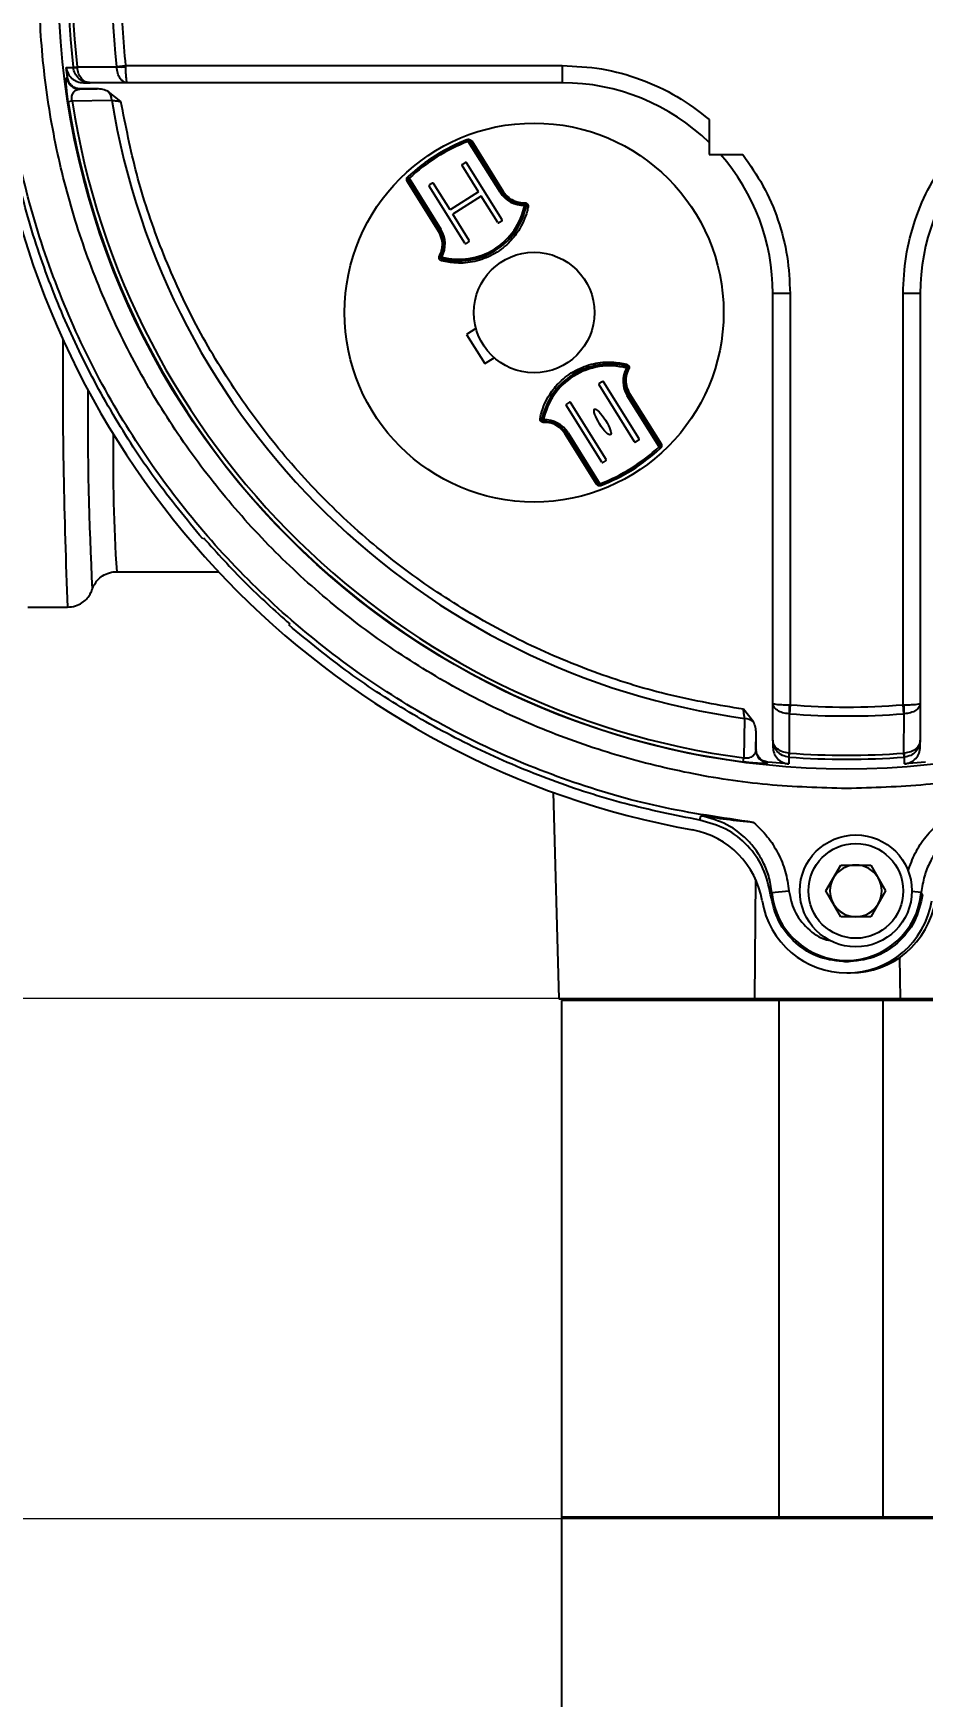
# Model space of a CAD drawing. Header units: millimetres. Extents: x 7861 to 11104, y 3791 to 6084.
# Drawn here: x 8717.5 to 8820.8, y 5468.5 to 5662.3 of the extents above; entities that cross this region are included whole.
import ezdxf

# ---------------------------------------------------------------- set-up
doc = ezdxf.new("R2010")
doc.units = ezdxf.units.MM
doc.layers.add('AM_5', color=3, linetype='Continuous', lineweight=25)
doc.styles.add('SLDTEXTSTYLE1', font='txt.shx', dxfattribs={"width": 0.7, "bigfont": 'gbcbig.shx'})
doc.dimstyles.new('SLDDIMSTYLE12$0', dxfattribs={"dimtxt": 12, "dimasz": 10, "dimexe": 0, "dimexo": 0.0625, "dimgap": 0.875, "dimtad": 1, "dimdec": 1, "dimlfac": 1.8, "dimrnd": 1e-09, "dimzin": 12, "dimdsep": 46, "dimtxsty": 'SLDTEXTSTYLE1', "dimcen": 0.09, "dimdle": 8.16, "dimclrd": 3, "dimclre": 3, "dimadec": 0, "dimazin": 3, "dimtfac": 1, "dimtdec": 1, "dimtofl": 0, "dimtmove": 0, "dimatfit": 3, "dimfxl": 0, "dimfrac": 2, "dimtolj": 1, "dimlwd": 5, "dimlwe": 5, "dimarcsym": 0})

# ---------------------------------------------------------------- blocks, each defined once
blk = doc.blocks.new('*D83')
at = {"layer": 'AM_5', "color": 3, "lineweight": 5, "transparency": 16777216}
blk.add_line((8920.23, 5884.01), (8525.83, 5884.01), dxfattribs=at)
at = {"layer": 'AM_5', "color": 3, "linetype": 'Continuous', "lineweight": 5, "transparency": 16777216}
for p, q in [((8525.83, 5874.01), (8525.83, 5560.23)), ((8931.9, 5550.23), (8525.83, 5550.23))]:
    blk.add_line(p, q, dxfattribs=at)
at = {"layer": 'AM_5', "color": 3, "transparency": 16777216}
for points in [[(8524.16, 5874.01), (8527.5, 5874.01), (8525.83, 5884.01)], [(8524.16, 5560.23), (8527.5, 5560.23), (8525.83, 5550.23)]]:
    blk.add_solid(points, dxfattribs=at)
at = {"layer": 'Defpoints', "color": 0, "transparency": 16777216}
for p in [(8920.29, 5884.01), (8525.83, 5550.23), (8931.97, 5550.23)]:
    blk.add_point(p, dxfattribs=at)
at = {"layer": 'AM_5', "color": 0, "transparency": 16777216, "insert": (8511.24, 5717.12), "char_height": 12, "attachment_point": 5, "rotation": 90, "style": 'SLDTEXTSTYLE1'}
blk.add_mtext('\\A1;{\\H2.28571x;335}', dxfattribs=at)
blk = doc.blocks.new('*D84')
at = {"layer": 'AM_5', "color": 3, "lineweight": 5, "transparency": 16777216}
blk.add_line((8931.9, 5550.23), (8525.65, 5550.23), dxfattribs=at)
at = {"layer": 'AM_5', "color": 3, "linetype": 'Continuous', "lineweight": 5, "transparency": 16777216}
for p, q in [((8525.65, 5540.23), (8525.65, 5499.82)), ((8931.56, 5489.82), (8525.65, 5489.82))]:
    blk.add_line(p, q, dxfattribs=at)
at = {"layer": 'AM_5', "color": 3, "transparency": 16777216}
for points in [[(8523.98, 5540.23), (8527.31, 5540.23), (8525.65, 5550.23)], [(8523.98, 5499.82), (8527.31, 5499.82), (8525.65, 5489.82)]]:
    blk.add_solid(points, dxfattribs=at)
at = {"layer": 'Defpoints', "color": 0, "transparency": 16777216}
for p in [(8931.97, 5550.23), (8525.65, 5489.82), (8931.62, 5489.82)]:
    blk.add_point(p, dxfattribs=at)
at = {"layer": 'AM_5', "color": 0, "transparency": 16777216, "insert": (8511.06, 5520.02), "char_height": 12, "attachment_point": 5, "rotation": 90, "style": 'SLDTEXTSTYLE1'}
blk.add_mtext('\\A1;{\\H2.28571x;60}', dxfattribs=at)

msp = doc.modelspace()

# ---------------------------------------------------------------- linework, layer by layer
at = {"color": 7, "linetype": 'Continuous', "lineweight": 25}
for p, q in [((8721.359, 5658.357), (8722.163, 5658.355)), ((8721.496, 5657.181), (8721.359, 5658.357)), ((8722.161, 5658.372), (8722.624, 5658.424)), ((8722.161, 5658.372), (8722.163, 5658.355)), ((8722.629, 5658.355), (8722.624, 5658.424)), ((8722.624, 5658.424), (8727.209, 5658.416)), ((8727.206, 5658.456), (8728.232, 5658.576)), ((8727.206, 5658.456), (8727.209, 5658.416)), ((8728.232, 5658.576), (8778.923, 5658.576)), ((8728.232, 5658.576), (8728.235, 5658.416)), ((8778.923, 5658.576), (8778.923, 5656.576)), ((8721.402, 5657.148), (8721.496, 5657.181)), ((8723.349, 5656.576), (8724.138, 5656.576)), ((8728.433, 5656.576), (8724.138, 5656.576)), ((8778.923, 5656.576), (8728.433, 5656.576)), ((8721.581, 5654.389), (8722.041, 5654.46)), ((8722.041, 5654.46), (8726.641, 5654.543)), ((8722.889, 5655.832), (8724.93, 5655.866)), ((8724.93, 5655.866), (8722.986, 5655.866)), ((8727.712, 5654.392), (8726.237, 5655.566)), ((8796.005, 5652.325), (8796.005, 5648.239)), ((8767.955, 5649.96), (8767.946, 5649.983)), ((8768.027, 5649.773), (8767.955, 5649.96)), ((8768.027, 5649.773), (8768.196, 5649.879)), ((8771.723, 5643.857), (8768.027, 5649.773)), ((8768.196, 5649.879), (8771.893, 5643.963)), ((8768.425, 5649.823), (8772.092, 5643.955)), ((8796.005, 5648.239), (8799.906, 5648.239)), ((8769.22, 5643.902), (8767.312, 5646.955)), ((8767.683, 5647.304), (8767.344, 5647.092)), ((8771.954, 5640.658), (8767.821, 5647.273)), ((8764.605, 5639.277), (8760.939, 5645.144)), ((8761.158, 5645.481), (8760.988, 5645.375)), ((8764.685, 5639.459), (8760.988, 5645.375)), ((8761.021, 5645.627), (8761.005, 5645.645)), ((8761.158, 5645.481), (8761.021, 5645.627)), ((8761.158, 5645.481), (8764.854, 5639.565)), ((8767.629, 5637.955), (8763.496, 5644.57)), ((8763.867, 5644.92), (8763.527, 5644.708)), ((8765.912, 5641.835), (8764.004, 5644.888)), ((8769.22, 5643.902), (8765.912, 5641.835)), ((8769.537, 5643.393), (8766.23, 5641.326)), ((8771.445, 5640.34), (8769.537, 5643.393)), ((8771.893, 5643.963), (8771.723, 5643.857)), ((8774.57, 5642.556), (8774.578, 5642.356)), ((8768.138, 5638.273), (8766.23, 5641.326)), ((8771.922, 5640.52), (8771.583, 5640.308)), ((8774.775, 5642.317), (8774.578, 5642.356)), ((8764.854, 5639.565), (8764.685, 5639.459)), ((8768.106, 5638.135), (8767.767, 5637.923)), ((8764.776, 5636.436), (8764.952, 5636.341)), ((8764.901, 5636.147), (8764.952, 5636.341)), ((8805.387, 5632.112), (8803.387, 5632.112)), ((8803.387, 5584.535), (8803.387, 5632.112)), ((8805.387, 5632.112), (8805.387, 5584.335)), ((8818.509, 5584.335), (8818.509, 5632.112)), ((8820.509, 5632.112), (8818.509, 5632.112)), ((8820.509, 5632.112), (8820.509, 5584.535)), ((8768.925, 5628.034), (8767.829, 5627.35)), ((8767.829, 5627.35), (8769.949, 5623.958)), ((8769.949, 5623.958), (8771.045, 5624.642)), ((8786.395, 5623.445), (8786.446, 5623.639)), ((8786.395, 5623.445), (8786.571, 5623.35)), ((8787.343, 5614.898), (8783.209, 5621.513)), ((8783.58, 5621.863), (8783.241, 5621.651)), ((8787.852, 5615.216), (8783.718, 5621.831)), ((8779.764, 5619.478), (8779.425, 5619.266)), ((8784.035, 5612.832), (8779.902, 5619.446)), ((8786.493, 5620.221), (8786.663, 5620.327)), ((8790.19, 5614.305), (8786.493, 5620.221)), ((8786.663, 5620.327), (8790.359, 5614.411)), ((8786.742, 5620.51), (8790.408, 5614.642)), ((8776.769, 5617.43), (8776.573, 5617.469)), ((8776.769, 5617.43), (8776.778, 5617.23)), ((8783.527, 5612.514), (8779.393, 5619.129)), ((8782.922, 5609.964), (8779.255, 5615.832)), ((8779.454, 5615.823), (8779.624, 5615.929)), ((8783.151, 5609.907), (8779.454, 5615.823)), ((8779.624, 5615.929), (8783.32, 5610.013)), ((8787.82, 5615.079), (8787.481, 5614.867)), ((8790.359, 5614.411), (8790.19, 5614.305)), ((8790.326, 5614.159), (8790.19, 5614.305)), ((8790.342, 5614.141), (8790.326, 5614.159)), ((8784.004, 5612.694), (8783.664, 5612.482)), ((8783.151, 5609.907), (8783.32, 5610.013)), ((8783.392, 5609.826), (8783.32, 5610.013)), ((8783.401, 5609.804), (8783.392, 5609.826)), ((8737.199, 5603.612), (8737.31, 5603.723)), ((8727.213, 5599.799), (8739.035, 5599.799)), ((8724.382, 5597.765), (8724.389, 5597.787)), ((8716.88, 5595.69), (8721.519, 5595.69)), ((8747.305, 5593.728), (8747.194, 5593.617)), ((8803.387, 5584.535), (8803.442, 5584.489)), ((8803.454, 5584.314), (8803.387, 5584.535)), ((8803.387, 5580.256), (8803.387, 5584.535)), ((8805.279, 5584.336), (8805.387, 5584.335)), ((8805.387, 5584.335), (8805.306, 5583.306)), ((8818.509, 5584.335), (8818.616, 5584.336)), ((8818.589, 5583.306), (8818.509, 5584.335)), ((8820.509, 5584.535), (8820.509, 5580.256)), ((8801.147, 5582.357), (8799.974, 5583.822)), ((8800.101, 5582.762), (8800.019, 5578.175)), ((8805.279, 5583.307), (8805.306, 5583.306)), ((8805.279, 5583.307), (8805.285, 5578.738)), ((8818.589, 5583.306), (8818.616, 5583.307)), ((8818.611, 5578.738), (8818.616, 5583.307)), ((8801.415, 5579.085), (8801.448, 5581.049)), ((8801.448, 5579.179), (8801.448, 5581.049)), ((8803.387, 5580.256), (8803.387, 5579.47)), ((8805.285, 5578.738), (8805.239, 5578.74)), ((8805.285, 5578.738), (8805.25, 5578.274)), ((8818.611, 5578.738), (8818.657, 5578.74)), ((8818.645, 5578.274), (8818.611, 5578.738)), ((8820.509, 5580.256), (8820.444, 5579.986)), ((8820.476, 5579.897), (8820.476, 5579.981)), ((8820.509, 5579.47), (8820.509, 5580.256)), ((8799.958, 5577.714), (8800.019, 5578.175)), ((8802.796, 5577.686), (8802.764, 5577.595)), ((8805.24, 5577.473), (8802.796, 5577.686)), ((8805.239, 5578.274), (8805.25, 5578.274)), ((8805.239, 5578.274), (8805.24, 5577.473)), ((8818.645, 5578.274), (8818.657, 5578.274)), ((8818.656, 5577.473), (8818.657, 5578.274)), ((8821.099, 5577.686), (8818.656, 5577.473)), ((8777.896, 5574.182), (8778.524, 5550.19)), ((8794.92, 5570.946), (8795.039, 5571.463)), ((8809.557, 5562.736), (8811.289, 5565.736)), ((8811.289, 5565.736), (8814.753, 5565.736)), ((8814.753, 5565.736), (8816.485, 5562.736)), ((8801.374, 5564.11), (8801.264, 5550.19)), ((8803.122, 5562.295), (8803.271, 5562.545)), ((8803.271, 5562.545), (8805.262, 5562.734)), ((8811.289, 5559.736), (8809.557, 5562.736)), ((8816.485, 5562.736), (8814.753, 5559.736)), ((8820.624, 5562.545), (8819.521, 5562.65)), ((8820.774, 5562.295), (8820.624, 5562.545)), ((8814.753, 5559.736), (8811.289, 5559.736)), ((8818.082, 5554.983), (8818.186, 5550.19)), ((8811.988, 5553.21), (8812.405, 5553.21)), ((8778.524, 5550.19), (8801.264, 5550.19)), ((8778.85, 5550.001), (8778.85, 5490.001)), ((8804.126, 5550.001), (8778.85, 5550.001)), ((8801.264, 5550.19), (8818.186, 5550.19)), ((8804.126, 5490.001), (8804.126, 5550.001)), ((8816.21, 5550.001), (8804.126, 5550.001)), ((8809.019, 5550.19), (8809.019, 5550.001)), ((8816.21, 5490.001), (8816.21, 5550.001)), ((8857.597, 5550.001), (8816.21, 5550.001)), ((8818.186, 5550.19), (8853.714, 5550.19)), ((8778.85, 5490.001), (8778.85, 5468.001)), ((8804.126, 5490.001), (8778.85, 5490.001)), ((9083.869, 5490.001), (8783.869, 5490.001)), ((8816.21, 5490.001), (8804.126, 5490.001)), ((8857.597, 5490.001), (8816.21, 5490.001))]:
    msp.add_line(p, q, dxfattribs=at)
at = {"color": 7, "linetype": 'Continuous', "lineweight": 25, "flags": 128}
for points in [[(8722.889, 5655.832), (8722.943, 5655.851), (8722.986, 5655.866)], [(8772.092, 5643.955), (8772.061, 5643.941), (8772.03, 5643.932), (8771.999, 5643.927), (8771.971, 5643.926), (8771.946, 5643.929), (8771.924, 5643.937), (8771.906, 5643.948), (8771.893, 5643.963)], [(8774.976, 5642.178), (8774.935, 5642.185), (8774.895, 5642.198), (8774.858, 5642.213), (8774.827, 5642.232), (8774.802, 5642.252), (8774.784, 5642.274), (8774.775, 5642.296), (8774.775, 5642.317)], [(8764.685, 5639.459), (8764.693, 5639.441), (8764.695, 5639.42), (8764.692, 5639.397), (8764.684, 5639.372), (8764.671, 5639.347), (8764.653, 5639.323), (8764.631, 5639.299), (8764.605, 5639.277)], [(8764.938, 5635.905), (8764.949, 5635.946), (8764.956, 5635.987), (8764.958, 5636.027), (8764.955, 5636.063), (8764.948, 5636.095), (8764.936, 5636.12), (8764.92, 5636.138), (8764.901, 5636.147)], [(8786.446, 5623.639), (8786.427, 5623.648), (8786.412, 5623.666), (8786.4, 5623.692), (8786.392, 5623.723), (8786.389, 5623.76), (8786.391, 5623.799), (8786.398, 5623.841), (8786.409, 5623.881)], [(8786.663, 5620.327), (8786.655, 5620.346), (8786.652, 5620.367), (8786.655, 5620.39), (8786.663, 5620.414), (8786.676, 5620.439), (8786.694, 5620.464), (8786.716, 5620.488), (8786.742, 5620.51)], [(8776.573, 5617.469), (8776.572, 5617.49), (8776.563, 5617.512), (8776.546, 5617.534), (8776.521, 5617.555), (8776.489, 5617.573), (8776.452, 5617.589), (8776.412, 5617.601), (8776.371, 5617.609)], [(8779.255, 5615.832), (8779.286, 5615.845), (8779.318, 5615.854), (8779.348, 5615.86), (8779.376, 5615.861), (8779.401, 5615.857), (8779.423, 5615.85), (8779.441, 5615.838), (8779.454, 5615.823)], [(8801.448, 5579.179), (8801.43, 5579.126), (8801.415, 5579.085)]]:
    msp.add_lwpolyline(points, dxfattribs=at)
at = {"color": 7, "linetype": 'Continuous', "lineweight": 25}
for centre, radius in [((8811.948, 5668.366), 91.48), ((8775.674, 5629.893), 22), ((8775.674, 5629.893), 7), ((8813.021, 5562.736), 6.5), ((8813.021, 5562.736), 5.5)]:
    msp.add_circle(centre, radius, dxfattribs=at)
for centre, radius, start, end in [((8811.948, 5668.366), 90.341, 353.64897, 186.35103), ((8811.948, 5668.366), 89.875, 353.64897, 186.35103), ((8811.948, 5668.366), 85.319, 353.33017, 186.66983), ((8722.396, 5660.181), 1.84, 262.72929, 277.2707), ((8727.722, 5672.739), 14.333, 267.94984, 272.05016), ((8722.891, 5657.333), 1.5, 187.07071, 269.91274), ((8778.923, 5632.112), 24.464, 45.7131, 90), ((8811.948, 5668.366), 91.441, 188.79238, 262.46584), ((8811.948, 5668.366), 90.976, 188.79238, 262.46584), ((8724.88, 5654.44), 1.764, 3.33539, 39.69868), ((8811.948, 5668.366), 86.42, 189.2043, 262.12076), ((8811.991, 5668.188), 99.998, 190.32572, 259.67183), ((8775.674, 5629.893), 21.524, 111.039, 132.961), ((8775.674, 5629.893), 21.5, 111.039, 132.961), ((8775.674, 5629.893), 21.3, 111.039, 132.961), ((8768.027, 5649.773), 0.2, 32, 111.039), ((8768.344, 5649.985), 0.182, 215.62254, 296.53626), ((8778.923, 5632.112), 24.464, 0, 41.23805), ((8844.973, 5632.112), 24.464, 138.76195, 180), ((8767.397, 5647.008), 0.1, 122, 212), ((8767.736, 5647.22), 0.1, 32, 122), ((8760.828, 5645.289), 0.182, 307.46374, 28.37746), ((8761.158, 5645.481), 0.2, 132.961, 212), ((8763.58, 5644.623), 0.1, 122, 212), ((8763.92, 5644.835), 0.1, 32, 122), ((8774.437, 5645.553), 3.2, 212, 272.53097), ((8774.437, 5645.553), 3, 212, 272.53097), ((8773.883, 5642.605), 0.689, 355.91037, 3.87572), ((8774.578, 5642.356), 0.2, 348.6906, 92.53097), ((8766.93, 5643.886), 8, 255.3094, 348.6906), ((8766.93, 5643.886), 7.8, 255.3094, 348.6906), ((8771.869, 5640.605), 0.1, 302, 32), ((8762.14, 5637.869), 3, 331.46903, 32), ((8762.14, 5637.869), 3.2, 331.46903, 32), ((8771.53, 5640.393), 0.1, 212, 302), ((8767.714, 5638.008), 0.1, 212, 302), ((8768.053, 5638.22), 0.1, 302, 32), ((8765.033, 5637.075), 0.689, 240.12428, 248.08963), ((8764.952, 5636.341), 0.2, 151.46903, 255.3094), ((9330.305, 5622.025), 609.354, 179.552814, 182.476995), ((8784.417, 5615.9), 8, 75.3094, 168.6906), ((8784.417, 5615.9), 7.8, 75.3094, 168.6906), ((8789.207, 5621.917), 3.2, 151.46903, 212), ((8789.207, 5621.917), 3, 151.46903, 212), ((8786.395, 5623.445), 0.2, 331.46903, 75.3094), ((8786.314, 5622.711), 0.689, 60.12428, 68.08963), ((8783.294, 5621.566), 0.1, 122, 212), ((8783.633, 5621.778), 0.1, 32, 122), ((9082.593, 5617.061), 358.731, 179.38754, 183.08342), ((8779.478, 5619.182), 0.1, 122, 212), ((8779.817, 5619.393), 0.1, 32, 122), ((8776.769, 5617.43), 0.2, 168.6906, 272.53097), ((8776.91, 5614.233), 3.2, 32, 92.53097), ((8777.464, 5617.181), 0.689, 175.91037, 183.87572), ((8776.91, 5614.233), 3, 32, 92.53097), ((8932.424, 5613.026), 205.637, 179.22351, 183.68809), ((8775.674, 5629.893), 21.3, 291.039, 312.961), ((8775.674, 5629.893), 21.5, 291.039, 312.961), ((8775.674, 5629.893), 21.524, 291.039, 312.961), ((8787.428, 5614.951), 0.1, 212, 302), ((8787.767, 5615.163), 0.1, 302, 32), ((8790.19, 5614.305), 0.2, 312.961, 32), ((8790.519, 5614.498), 0.182, 127.46374, 208.37746), ((8783.611, 5612.567), 0.1, 212, 302), ((8783.951, 5612.779), 0.1, 302, 32), ((8783.003, 5609.801), 0.182, 35.62254, 116.53626), ((8783.32, 5610.013), 0.2, 212, 291.039), ((8826.615, 5583.822), 21.342, 178.61808, 181.38192), ((8797.281, 5583.822), 21.342, 358.61809, 1.38192), ((8800.017, 5580.992), 1.772, 50.36479, 87.29394), ((8811.948, 5668.366), 85.319, 265.53552, 274.46448), ((8802.916, 5579.087), 1.5, 180.08872, 264.21159), ((8807.948, 5578.507), 2.719, 175.08842, 184.91158), ((8811.948, 5668.366), 89.875, 265.74841, 274.25159), ((8815.948, 5578.507), 2.719, 355.08842, 4.91158), ((8811.948, 5668.366), 90.341, 265.74841, 274.25159), ((8792.27, 5559.972), 10, 9.26756, 79.67181), ((8813.021, 5562.736), 3, 90, 150), ((8813.021, 5562.736), 3, 30, 90), ((8813.021, 5562.736), 3, 150, 210), ((8813.021, 5562.736), 3, 330, 30), ((8811.988, 5563.19), 9.98, 189.26678, 350.73322), ((8811.948, 5563.366), 8.715, 185.40246, 354.59754), ((8813.021, 5562.736), 3, 210, 270), ((8812.405, 5563.19), 9.98, 270.0009, 350.73276), ((8813.021, 5562.736), 3, 270, 330)]:
    msp.add_arc(centre, radius, start, end, dxfattribs=at)
msp.add_ellipse((8783.622, 5617.172), major_axis=(0.927, -1.484), ratio=0.2285714, dxfattribs=at)
for points in [[(8811.948, 5574.625), (8808.88, 5574.712), (8802.745, 5574.886), (8793.631, 5576.29), (8784.693, 5578.515), (8776.017, 5581.622), (8767.688, 5585.561), (8759.785, 5590.298), (8752.384, 5595.787), (8745.557, 5601.975), (8739.369, 5608.802), (8733.88, 5616.203), (8729.143, 5624.106), (8725.204, 5632.435), (8722.1, 5641.111), (8719.861, 5650.049), (8718.509, 5659.163), (8718.057, 5668.366), (8718.509, 5677.569), (8719.861, 5686.683), (8722.1, 5695.621), (8725.204, 5704.296), (8729.143, 5712.626), (8733.88, 5720.529), (8739.369, 5727.93), (8745.557, 5734.757), (8752.384, 5740.945), (8759.785, 5746.433), (8767.688, 5751.171), (8776.017, 5755.109), (8784.693, 5758.217), (8793.631, 5760.442), (8802.745, 5761.845), (8808.88, 5762.019), (8811.948, 5762.106)], [(8811.948, 5762.106), (8815.015, 5762.019), (8821.151, 5761.845), (8830.265, 5760.442), (8839.203, 5758.217), (8847.878, 5755.109), (8856.208, 5751.171), (8864.111, 5746.433), (8871.512, 5740.945), (8878.339, 5734.757), (8884.527, 5727.93), (8890.015, 5720.529), (8894.752, 5712.626), (8898.692, 5704.296), (8901.796, 5695.621), (8904.035, 5686.683), (8905.387, 5677.569), (8905.839, 5668.366), (8905.387, 5659.163), (8904.035, 5650.049), (8901.796, 5641.111), (8898.692, 5632.435), (8894.752, 5624.106), (8890.015, 5616.203), (8884.527, 5608.802), (8878.339, 5601.975), (8871.512, 5595.787), (8864.111, 5590.298), (8856.208, 5585.561), (8847.878, 5581.622), (8839.203, 5578.515), (8830.265, 5576.29), (8821.151, 5574.886), (8815.015, 5574.712), (8811.948, 5574.625)], [(8801.158, 5570.692), (8797.507, 5571.216), (8790.203, 5572.264), (8779.56, 5575.384), (8769.317, 5579.592), (8759.616, 5584.947), (8750.577, 5591.352), (8742.315, 5598.733), (8734.934, 5606.995), (8728.529, 5616.034), (8723.174, 5625.735), (8718.966, 5635.978), (8715.846, 5646.621), (8714.798, 5653.925), (8714.274, 5657.576)], [(8737.199, 5603.612), (8735.311, 5605.908), (8731.537, 5610.501), (8726.692, 5618.002), (8722.492, 5625.873), (8719.044, 5634.102), (8716.292, 5642.596), (8715.116, 5648.424), (8714.528, 5651.338)], [(8737.31, 5603.723), (8738.886, 5601.968), (8742.039, 5598.457), (8745.55, 5595.304), (8747.305, 5593.728)], [(8794.92, 5570.946), (8792.006, 5571.534), (8786.178, 5572.71), (8777.684, 5575.462), (8769.455, 5578.91), (8761.584, 5583.11), (8754.083, 5587.955), (8749.49, 5591.729), (8747.194, 5593.617)], [(8805.387, 5584.335), (8807.574, 5584.207), (8811.948, 5583.951), (8816.322, 5584.207), (8818.509, 5584.335)], [(8811.948, 5554.475), (8810.872, 5554.589), (8808.722, 5554.816), (8805.935, 5556.58), (8803.849, 5559.134), (8803.364, 5561.241), (8803.122, 5562.295)], [(8820.774, 5562.295), (8820.531, 5561.241), (8820.047, 5559.134), (8817.96, 5556.58), (8815.174, 5554.816), (8813.023, 5554.589), (8811.948, 5554.475)]]:
    msp.add_open_spline(points, degree=3, dxfattribs=at)
for points, knots in [([(8811.948, 5752.652), (8809.043, 5752.565), (8803.184, 5752.39), (8794.433, 5750.962), (8785.78, 5748.659), (8777.375, 5745.411), (8769.364, 5741.289), (8761.88, 5736.365), (8755.034, 5730.743), (8748.87, 5724.497), (8743.383, 5717.649), (8738.593, 5710.197), (8734.572, 5702.192), (8731.409, 5693.756), (8729.159, 5685.031), (8727.876, 5676.168), (8727.474, 5667.311), (8727.981, 5661.471), (8728.232, 5658.576)], [0, 0, 0, 0, 0.0612816, 0.1235957, 0.1866179, 0.25, 0.3133821, 0.3764043, 0.4387184, 0.5, 0.5612816, 0.6235957, 0.6866179, 0.75, 0.8133821, 0.8764043, 0.9387184, 1, 1, 1, 1]), ([(8895.664, 5658.576), (8895.915, 5661.471), (8896.421, 5667.311), (8896.019, 5676.168), (8894.736, 5685.031), (8892.487, 5693.756), (8889.324, 5702.192), (8885.302, 5710.197), (8880.513, 5717.649), (8875.026, 5724.497), (8868.861, 5730.743), (8862.016, 5736.365), (8854.532, 5741.289), (8846.521, 5745.411), (8838.116, 5748.659), (8829.462, 5750.962), (8820.711, 5752.39), (8814.853, 5752.565), (8811.948, 5752.652)], [0, 0, 0, 0, 0.0612816, 0.1235957, 0.1866179, 0.25, 0.3133821, 0.3764043, 0.4387184, 0.5, 0.5612816, 0.6235957, 0.6866179, 0.75, 0.8133821, 0.8764043, 0.9387184, 1, 1, 1, 1]), ([(8721.359, 5658.357), (8721.411, 5658.117), (8721.517, 5657.638), (8721.987, 5657.056), (8722.618, 5656.654), (8723.105, 5656.602), (8723.349, 5656.576)], [0, 0, 0, 0, 0.2499161, 0.4998772, 0.7499002, 1, 1, 1, 1]), ([(8724.138, 5656.576), (8723.903, 5656.6), (8723.431, 5656.65), (8722.807, 5657.037), (8722.327, 5657.618), (8722.218, 5658.108), (8722.163, 5658.355)], [0, 0, 0, 0, 0.24311821, 0.48973638, 0.74228142, 1, 1, 1, 1]), ([(8724.138, 5656.576), (8723.959, 5656.6), (8723.597, 5656.65), (8723.121, 5657.037), (8722.754, 5657.618), (8722.671, 5658.108), (8722.629, 5658.355)], [0, 0, 0, 0, 0.2431182, 0.4897364, 0.7422814, 1, 1, 1, 1]), ([(8728.433, 5656.576), (8728.284, 5656.602), (8727.986, 5656.653), (8727.596, 5657.057), (8727.3, 5657.659), (8727.24, 5658.162), (8727.209, 5658.416)], [0, 0, 0, 0, 0.24349066, 0.48990244, 0.74228532, 1, 1, 1, 1]), ([(8728.235, 5658.416), (8728.239, 5658.177), (8728.249, 5657.686), (8728.292, 5657.106), (8728.343, 5656.773), (8728.389, 5656.606), (8728.417, 5656.586), (8728.433, 5656.576)], [0, 0, 0, 0, 0.2418431, 0.4991239, 0.7090059, 0.8444555, 1, 1, 1, 1]), ([(8778.923, 5658.576), (8780.459, 5658.499), (8783.555, 5658.344), (8788.059, 5657.077), (8792.318, 5655.137), (8794.782, 5653.257), (8796.005, 5652.325)], [0, 0, 0, 0, 0.248067, 0.5, 0.751933, 1, 1, 1, 1]), ([(8721.581, 5654.389), (8721.55, 5654.598), (8721.486, 5655.031), (8721.42, 5655.613), (8721.373, 5656.118), (8721.343, 5656.622), (8721.344, 5657.048), (8721.382, 5657.114), (8721.402, 5657.148)], [0, 0, 0, 0, 0.1207868, 0.2490761, 0.3731373, 0.5013754, 0.7404691, 1, 1, 1, 1]), ([(8722.986, 5655.866), (8722.805, 5655.885), (8722.442, 5655.923), (8721.973, 5656.219), (8721.62, 5656.648), (8721.538, 5657.003), (8721.496, 5657.181)], [0, 0, 0, 0, 0.24991859, 0.49987605, 0.74997273, 1, 1, 1, 1]), ([(8722.041, 5654.46), (8722.028, 5654.529), (8722.001, 5654.668), (8721.998, 5654.869), (8722.018, 5655.048), (8722.093, 5655.344), (8722.261, 5655.57), (8722.435, 5655.7), (8722.534, 5655.749), (8722.617, 5655.783), (8722.716, 5655.812), (8722.815, 5655.827), (8722.867, 5655.831), (8722.883, 5655.832), (8722.889, 5655.832)], [0, 0, 0, 0, 0.0594216, 0.1187115, 0.1821096, 0.2512974, 0.5005091, 0.6688882, 0.7209765, 0.7501665, 0.8758835, 0.9620537, 0.9870366, 1, 1, 1, 1]), ([(8726.237, 5655.566), (8726.027, 5655.655), (8725.609, 5655.832), (8725.156, 5655.855), (8724.93, 5655.866)], [0, 0, 0, 0, 0.5015357, 1, 1, 1, 1]), ([(8726.641, 5654.543), (8726.782, 5654.524), (8727.006, 5654.495), (8727.384, 5654.442), (8727.599, 5654.409), (8727.712, 5654.392)], [0, 0, 0, 0, 0.4463965, 0.7099365, 1, 1, 1, 1]), ([(8799.974, 5583.822), (8797.145, 5584.308), (8791.43, 5585.287), (8783.025, 5587.874), (8774.744, 5591.329), (8766.743, 5595.732), (8759.163, 5601.035), (8752.172, 5607.156), (8745.886, 5614), (8740.406, 5621.452), (8735.814, 5629.347), (8732.164, 5637.543), (8729.379, 5645.885), (8728.264, 5651.575), (8727.712, 5654.392)], [0, 0, 0, 0, 0.07964621, 0.16087728, 0.24358846, 0.32847039, 0.41398283, 0.49999999, 0.58601276, 0.67152525, 0.75641153, 0.83911847, 0.92035171, 1, 1, 1, 1]), ([(8767.946, 5649.983), (8767.968, 5649.99), (8768.018, 5650.006), (8768.106, 5650.012), (8768.223, 5649.994), (8768.342, 5649.931), (8768.397, 5649.86), (8768.425, 5649.823)], [0, 0, 0, 0, 0.0853698, 0.1907986, 0.3564235, 0.6664713, 1, 1, 1, 1]), ([(8799.906, 5648.239), (8800.728, 5647.059), (8802.382, 5644.685), (8804.078, 5640.662), (8805.185, 5636.439), (8805.32, 5633.548), (8805.387, 5632.112)], [0, 0, 0, 0, 0.2483152, 0.5, 0.7516848, 1, 1, 1, 1]), ([(8818.509, 5632.112), (8818.576, 5633.548), (8818.711, 5636.439), (8819.818, 5640.662), (8821.514, 5644.685), (8823.168, 5647.059), (8823.99, 5648.239)], [0, 0, 0, 0, 0.2483152, 0.5, 0.7516848, 1, 1, 1, 1]), ([(8760.939, 5645.144), (8760.909, 5645.208), (8760.865, 5645.304), (8760.887, 5645.459), (8760.929, 5645.554), (8760.968, 5645.608), (8760.996, 5645.637), (8761.005, 5645.645)], [0, 0, 0, 0, 0.4935098, 0.7465115, 0.851032, 0.9564885, 1, 1, 1, 1]), ([(8772.092, 5643.955), (8772.286, 5643.701), (8772.636, 5643.241), (8773.454, 5642.785), (8774.126, 5642.642), (8774.502, 5642.65), (8774.57, 5642.652)], [0, 0, 0, 0, 0.35692605, 0.64558806, 0.93595733, 1, 1, 1, 1]), ([(8774.57, 5642.652), (8774.61, 5642.65), (8774.691, 5642.646), (8774.802, 5642.596), (8774.895, 5642.516), (8774.963, 5642.404), (8774.99, 5642.285), (8774.98, 5642.208), (8774.976, 5642.178)], [0, 0, 0, 0, 0.1540842, 0.3077863, 0.4712038, 0.6571656, 0.8674974, 1, 1, 1, 1]), ([(8774.976, 5642.178), (8774.938, 5642.004), (8774.731, 5641.067), (8774.081, 5639.572), (8772.68, 5637.827), (8770.927, 5636.526), (8768.784, 5635.736), (8766.707, 5635.55), (8765.49, 5635.794), (8764.938, 5635.905)], [0, 0, 0, 0, 0.0439371, 0.236293, 0.3728219, 0.5357282, 0.69861, 0.8632007, 1, 1, 1, 1]), ([(8764.69, 5636.478), (8764.721, 5636.539), (8764.893, 5636.873), (8765.06, 5637.539), (8765.008, 5638.474), (8764.749, 5638.991), (8764.605, 5639.277)], [0, 0, 0, 0, 0.06404267, 0.35441194, 0.64307395, 1, 1, 1, 1]), ([(8764.938, 5635.905), (8764.883, 5635.927), (8764.781, 5635.969), (8764.679, 5636.1), (8764.637, 5636.241), (8764.644, 5636.375), (8764.676, 5636.446), (8764.69, 5636.478)], [0, 0, 0, 0, 0.257956, 0.4849143, 0.7035846, 0.8642778, 1, 1, 1, 1]), ([(8776.371, 5617.609), (8776.409, 5617.783), (8776.616, 5618.719), (8777.266, 5620.214), (8778.667, 5621.959), (8780.42, 5623.261), (8782.563, 5624.05), (8784.64, 5624.236), (8785.857, 5623.992), (8786.409, 5623.881)], [0, 0, 0, 0, 0.0439371, 0.236293, 0.3728219, 0.5357282, 0.69861, 0.8632007, 1, 1, 1, 1]), ([(8786.657, 5623.308), (8786.626, 5623.248), (8786.454, 5622.914), (8786.288, 5622.247), (8786.339, 5621.312), (8786.598, 5620.795), (8786.742, 5620.51)], [0, 0, 0, 0, 0.06404267, 0.35441194, 0.64307395, 1, 1, 1, 1]), ([(8786.409, 5623.881), (8786.464, 5623.859), (8786.567, 5623.818), (8786.669, 5623.687), (8786.711, 5623.545), (8786.703, 5623.412), (8786.672, 5623.341), (8786.657, 5623.308)], [0, 0, 0, 0, 0.257956, 0.4849143, 0.7035846, 0.8642778, 1, 1, 1, 1]), ([(8776.777, 5617.135), (8776.737, 5617.136), (8776.656, 5617.14), (8776.545, 5617.191), (8776.452, 5617.27), (8776.384, 5617.382), (8776.357, 5617.501), (8776.367, 5617.579), (8776.371, 5617.609)], [0, 0, 0, 0, 0.1540842, 0.3077863, 0.4712038, 0.6571656, 0.8674974, 1, 1, 1, 1]), ([(8779.255, 5615.832), (8779.061, 5616.086), (8778.711, 5616.545), (8777.893, 5617.002), (8777.221, 5617.144), (8776.845, 5617.136), (8776.777, 5617.135)], [0, 0, 0, 0, 0.35692605, 0.64558806, 0.93595733, 1, 1, 1, 1]), ([(8790.408, 5614.642), (8790.438, 5614.578), (8790.482, 5614.482), (8790.461, 5614.327), (8790.418, 5614.232), (8790.38, 5614.178), (8790.351, 5614.15), (8790.342, 5614.141)], [0, 0, 0, 0, 0.4935098, 0.7465115, 0.851032, 0.9564885, 1, 1, 1, 1]), ([(8783.401, 5609.804), (8783.379, 5609.797), (8783.329, 5609.781), (8783.241, 5609.774), (8783.124, 5609.793), (8783.005, 5609.855), (8782.95, 5609.927), (8782.922, 5609.964)], [0, 0, 0, 0, 0.08536983, 0.19079859, 0.35642346, 0.66647129, 1, 1, 1, 1]), ([(8724.44, 5597.913), (8724.478, 5598.008), (8724.561, 5598.219), (8724.877, 5598.716), (8725.408, 5599.242), (8726.154, 5599.636), (8726.795, 5599.831), (8727.147, 5599.784), (8727.197, 5599.777)], [0, 0, 0, 0, 0.1429554, 0.3163759, 0.5136025, 0.7314849, 0.9620999, 1, 1, 1, 1]), ([(8721.519, 5595.69), (8721.832, 5595.718), (8722.419, 5595.771), (8723.165, 5596.145), (8723.71, 5596.603), (8724.076, 5597.084), (8724.293, 5597.508), (8724.396, 5597.796), (8724.424, 5597.905), (8724.435, 5597.949)], [0, 0, 0, 0, 0.19362295, 0.3638297, 0.51345707, 0.64880023, 0.77586551, 0.91044112, 1, 1, 1, 1]), ([(8803.442, 5584.489), (8803.482, 5584.476), (8803.583, 5584.444), (8803.938, 5584.392), (8804.532, 5584.349), (8805.035, 5584.34), (8805.279, 5584.336)], [0, 0, 0, 0, 0.1603921, 0.4090048, 0.7133358, 1, 1, 1, 1]), ([(8805.279, 5583.307), (8805.019, 5583.334), (8804.504, 5583.387), (8803.89, 5583.685), (8803.519, 5584.012), (8803.47, 5584.239), (8803.454, 5584.314)], [0, 0, 0, 0, 0.2934878, 0.5809042, 0.8613713, 1, 1, 1, 1]), ([(8818.616, 5584.336), (8818.86, 5584.34), (8819.363, 5584.349), (8819.961, 5584.392), (8820.305, 5584.444), (8820.478, 5584.491), (8820.498, 5584.52), (8820.509, 5584.535)], [0, 0, 0, 0, 0.2420778, 0.4990881, 0.7090281, 0.8444798, 1, 1, 1, 1]), ([(8820.509, 5584.535), (8820.482, 5584.384), (8820.429, 5584.08), (8820.012, 5583.684), (8819.39, 5583.388), (8818.876, 5583.334), (8818.616, 5583.307)], [0, 0, 0, 0, 0.24337936, 0.48973908, 0.74220299, 1, 1, 1, 1]), ([(8800.101, 5582.762), (8800.086, 5582.902), (8800.062, 5583.124), (8800.016, 5583.499), (8799.988, 5583.711), (8799.974, 5583.822)], [0, 0, 0, 0, 0.4491912, 0.7120483, 1, 1, 1, 1]), ([(8801.448, 5581.049), (8801.436, 5581.277), (8801.414, 5581.73), (8801.236, 5582.148), (8801.147, 5582.357)], [0, 0, 0, 0, 0.50110476, 1, 1, 1, 1]), ([(8801.415, 5579.085), (8801.402, 5578.977), (8801.383, 5578.833), (8801.285, 5578.629), (8801.144, 5578.434), (8800.946, 5578.285), (8800.761, 5578.218), (8800.733, 5578.208), (8800.628, 5578.176), (8800.46, 5578.146), (8800.221, 5578.145), (8800.087, 5578.165), (8800.019, 5578.175)], [0, 0, 0, 0, 0.250063, 0.3364114, 0.5001549, 0.749322, 0.750492, 0.7606097, 0.7889128, 0.8880153, 0.9439917, 1, 1, 1, 1]), ([(8802.796, 5577.686), (8802.615, 5577.725), (8802.253, 5577.802), (8801.811, 5578.153), (8801.507, 5578.628), (8801.467, 5578.995), (8801.448, 5579.179)], [0, 0, 0, 0, 0.250514, 0.5000704, 0.7499904, 1, 1, 1, 1]), ([(8805.239, 5578.74), (8804.983, 5578.777), (8804.478, 5578.849), (8803.871, 5579.216), (8803.464, 5579.701), (8803.413, 5580.072), (8803.387, 5580.256)], [0, 0, 0, 0, 0.2578222, 0.5102459, 0.7566012, 1, 1, 1, 1]), ([(8805.239, 5578.274), (8804.983, 5578.322), (8804.478, 5578.417), (8803.871, 5578.896), (8803.464, 5579.53), (8803.413, 5580.015), (8803.387, 5580.256)], [0, 0, 0, 0, 0.2578222, 0.5102459, 0.7566012, 1, 1, 1, 1]), ([(8803.387, 5579.47), (8803.414, 5579.22), (8803.469, 5578.72), (8803.891, 5578.078), (8804.498, 5577.61), (8804.993, 5577.518), (8805.24, 5577.473)], [0, 0, 0, 0, 0.2504088, 0.5001794, 0.7500317, 1, 1, 1, 1]), ([(8818.656, 5577.473), (8818.903, 5577.519), (8819.398, 5577.61), (8820.006, 5578.079), (8820.427, 5578.72), (8820.482, 5579.22), (8820.509, 5579.47)], [0, 0, 0, 0, 0.250393, 0.5001633, 0.7500215, 1, 1, 1, 1]), ([(8820.509, 5580.256), (8820.483, 5580.015), (8820.431, 5579.53), (8820.025, 5578.896), (8819.418, 5578.417), (8818.912, 5578.322), (8818.657, 5578.274)], [0, 0, 0, 0, 0.2433988, 0.4897541, 0.7421778, 1, 1, 1, 1]), ([(8820.444, 5579.986), (8820.428, 5579.894), (8820.38, 5579.618), (8820.019, 5579.217), (8819.419, 5578.849), (8818.913, 5578.777), (8818.657, 5578.74)], [0, 0, 0, 0, 0.13872672, 0.41916409, 0.70650937, 1, 1, 1, 1]), ([(8802.764, 5577.595), (8802.73, 5577.574), (8802.663, 5577.534), (8802.223, 5577.524), (8801.717, 5577.542), (8801.215, 5577.576), (8800.622, 5577.631), (8800.177, 5577.686), (8799.958, 5577.714)], [0, 0, 0, 0, 0.2593433, 0.4990822, 0.6285093, 0.7489001, 0.8765067, 1, 1, 1, 1]), ([(8803.122, 5562.295), (8802.896, 5563.341), (8802.443, 5565.429), (8800.565, 5568.078), (8798.02, 5570.099), (8795.954, 5570.664), (8794.92, 5570.946)], [0, 0, 0, 0, 0.2500652, 0.4994456, 0.7493864, 1, 1, 1, 1]), ([(8795.039, 5571.463), (8796.01, 5571.326), (8797.944, 5571.053), (8800.09, 5570.812), (8801.158, 5570.692)], [0, 0, 0, 0, 0.5024427, 1, 1, 1, 1]), ([(8803.271, 5562.545), (8803.175, 5563.186), (8802.99, 5564.41), (8802.388, 5565.889), (8801.773, 5566.978), (8801.231, 5567.744), (8800.136, 5569.032), (8798.177, 5570.611), (8796.07, 5571.183), (8795.039, 5571.463)], [0, 0, 0, 0, 0.1490594, 0.2844868, 0.3652537, 0.4374076, 0.5004523, 0.7554677, 1, 1, 1, 1]), ([(8801.158, 5570.692), (8801.711, 5570.158), (8802.813, 5569.094), (8804.032, 5567.137), (8804.919, 5565.008), (8805.147, 5563.493), (8805.262, 5562.734)], [0, 0, 0, 0, 0.250755, 0.4999887, 0.7492331, 1, 1, 1, 1]), ([(8819.079, 5565.014), (8819.333, 5565.724), (8819.844, 5567.151), (8821.089, 5569.092), (8822.187, 5570.158), (8822.737, 5570.692)], [0, 0, 0, 0, 0.3300361, 0.6639988, 1, 1, 1, 1]), ([(8828.857, 5571.463), (8827.822, 5571.188), (8826.43, 5570.817), (8824.895, 5569.863), (8824.015, 5569.184), (8823.176, 5568.369), (8822.35, 5567.35), (8821.568, 5566.039), (8820.906, 5564.41), (8820.721, 5563.186), (8820.624, 5562.545)], [0, 0, 0, 0, 0.2442906, 0.329037, 0.4144904, 0.500125, 0.5979935, 0.7157718, 0.8510735, 1, 1, 1, 1]), ([(8805.262, 5562.734), (8805.419, 5561.944), (8805.744, 5560.308), (8807.341, 5558.33), (8808.887, 5557.177), (8809.853, 5557.024), (8809.978, 5557.005)], [0, 0, 0, 0, 0.3027449, 0.6273546, 0.9519642, 1, 1, 1, 1])]:
    msp.add_open_spline(points, degree=3, knots=knots, dxfattribs=at)

# ---------------------------------------------------------------- dimensions: what is measured, and where the dimension line sits
at = {"layer": 'AM_5'}
for base, p1, p2, text, picture, middle in [((8525.829, 5550.226), (8920.291, 5884.011), (8931.967, 5550.226), '{\\H2.28571x;335}', '*D83', (8511.24, 5717.119)), ((8525.646, 5489.823), (8931.967, 5550.226), (8931.623, 5489.823), '{\\H2.28571x;60}', '*D84', (8511.057, 5520.025))]:
    dim = msp.add_linear_dim(base=base, p1=p1, p2=p2, angle=90, text=text, dimstyle='SLDDIMSTYLE12$0', override={"dimlfac": 1}, dxfattribs=at)
    dim.commit()
    dim.dimension.update_dxf_attribs({"geometry": picture, "text_midpoint": middle})

doc.saveas('drawing.dxf')
